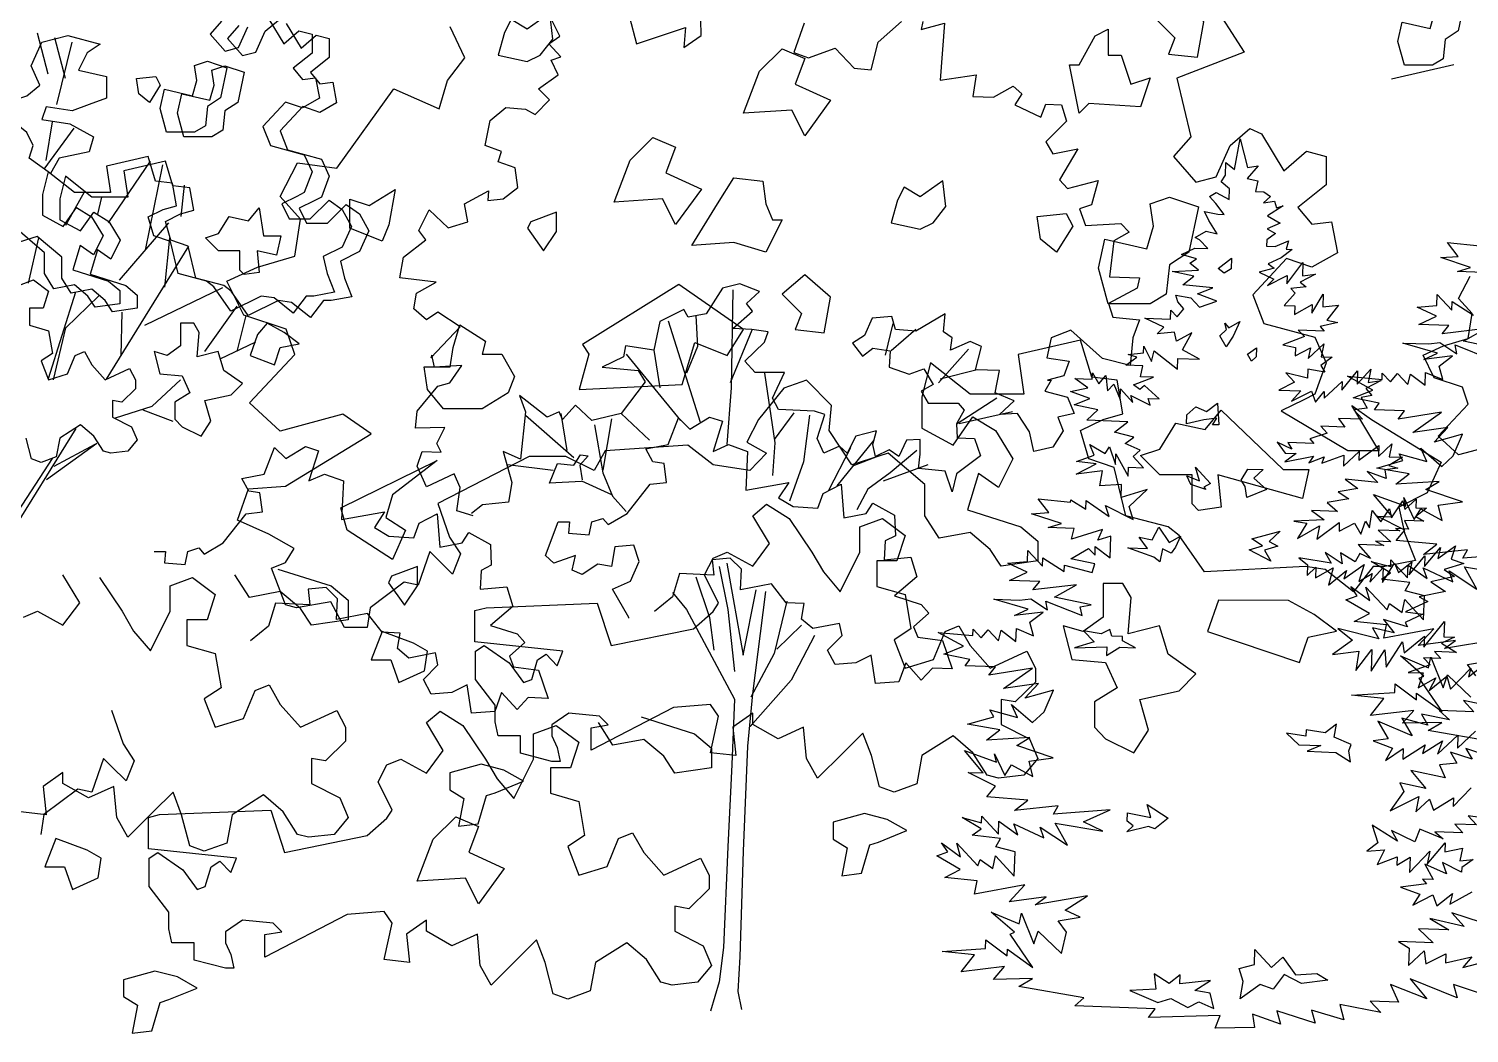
# Model space of a CAD drawing. Header units: inches. Extents: x 11.9 to 85.3, y 21.1 to 37.4.
# Drawn here: x 66.767 to 67.56, y 21.689 to 22.242 of the extents above; entities that cross this region are included whole.
import ezdxf

# ---------------------------------------------------------------- set-up
doc = ezdxf.new("R2010")
doc.units = ezdxf.units.IN
doc.header["$MEASUREMENT"] = 0
doc.layers.add('CAY', color=94, linetype='Continuous')
doc.layers.add('CAY-3', color=61, linetype='Continuous')

# ---------------------------------------------------------------- blocks, each defined once
blk = doc.blocks.new('A$C76451831')
at = {"layer": 'CAY'}
for p, q in [((1732.8, 1302.8), (1656.2, 1285.1)), ((2228.3, 971.5), (2215.1, 1021.6)), ((2217.8, 939.8), (2236.3, 1016.3)), ((2204.6, 871.1), (2212.5, 918.7)), ((2201.9, 860.6), (2238.9, 910.7)), ((2281, 794.5), (2332.5, 870.4)), ((2326.2, 761), (2347.8, 865.6)), ((2491.6, 827), (2512.8, 868.3)), ((2512.8, 868.3), (2561.2, 861.8)), ((2228.6, 791.9), (2251.7, 832.8)), ((2370.1, 802.5), (2374.1, 840.9)), ((2268, 805.1), (2272.9, 825.9)), ((2516.4, 799.3), (2491.6, 827)), ((2509.3, 753.8), (2516.4, 799.3)), ((2294.3, 724.1), (2354.9, 794.5)), ((2182.7, 720.5), (2195.7, 776.4)), ((2278.7, 602.9), (2379.6, 765.8)), ((2350.1, 715.8), (2356.4, 776.4)), ((2463.9, 740.3), (2509.3, 753.8)), ((2426.2, 723.2), (2463.9, 740.3)), ((2207.6, 603.7), (2240.9, 709.9)), ((2325.4, 669), (2421.3, 715.4)), ((2446.8, 681.3), (2426.2, 723.2)), ((2228.7, 665.9), (2269.2, 705.2)), ((2399.3, 636.8), (2438.6, 692.2)), ((2296.7, 631.7), (2297.9, 685.1)), ((2438.6, 636.8), (2450, 680.8)), ((2498.7, 664.2), (2446.8, 681.3)), ((2213.4, 601.8), (2228.7, 665.9)), ((2509.3, 632.9), (2498.7, 664.2)), ((2417.8, 627.7), (2461.8, 648.6)), ((2334.4, 569.5), (2369.4, 602.2)), ((2289.6, 555.4), (2334.4, 569.5)), ((2323, 565.2), (2360, 551.4)), ((2156.8, 405.9), (2241.3, 542.4)), ((2205.1, 479.9), (2266.8, 524.3)), ((2214.5, 496), (2264.5, 523.1)), ((2159.9, 424.8), (2212.2, 505.4)), ((3915.1, 501.1), (3898, 463.3)), ((3898, 463.3), (3863.2, 445.6)), ((3863.2, 445.6), (3870.3, 414.4)), ((3870.3, 414.4), (3883.8, 380.2)), ((3831.9, 373.1), (3807.8, 341.8)), ((3846.1, 373.1), (3831.9, 373.1)), ((3883.8, 380.2), (3846.1, 373.1))]:
    blk.add_line(p, q, dxfattribs=at)
for points in [[(530, 749.3), (509.9, 755.6), (514.2, 784.1), (506.8, 800.9), (473, 785.1), (461.4, 810.4), (467.7, 828.4), (490.9, 827.3), (485.7, 837.9), (495.2, 857.9), (459.3, 856.8), (461.4, 877.9), (486.7, 908.5), (501.5, 912.7), (516.3, 933.8), (482.5, 931.7), (479.3, 946.5), (478.3, 943.3), (514.2, 981.3), (486.7, 999.2), (473, 989.7), (457.2, 1003.4), (460.4, 1022.4), (484.6, 1036.1), (440.3, 1041.4), (444.5, 1066.7), (472, 1087.8), (463.5, 1099.4), (476.2, 1124.7), (499.4, 1102.6), (523.6, 1110), (519.4, 1132.1), (549, 1147.9), (547.9, 1136.3), (566.9, 1138.4), (584.8, 1152.1), (581.7, 1176.4), (560.6, 1183.8), (564.8, 1196.4), (544.7, 1203.8), (551.1, 1234.4), (570.1, 1250.2), (594.3, 1248.1), (605.9, 1241.8), (623.8, 1259.7), (610.1, 1273.4), (634.4, 1290.3), (625.9, 1308.2), (637.6, 1312.5), (622.8, 1328.3), (636.5, 1337.8), (625.9, 1358.9)], [(721.9, 1361), (730.4, 1328.3), (790.5, 1348.3), (788.4, 1324.1), (809.5, 1338.8), (808.4, 1397.9)], [(936, 1353.6), (923.4, 1317.7), (941.3, 1311.4), (974, 1323), (997.2, 1298.7), (1018.3, 1296.6), (1026.7, 1330.4), (1055.2, 1355.7)], [(1081.6, 1355.7), (1079.5, 1346.2), (1107.9, 1353.6), (1102.7, 1284), (1147, 1290.3), (1142.7, 1263.9), (1168.1, 1262.9), (1192.3, 1276.6), (1202.9, 1267.1), (1194.4, 1253.4), (1226.1, 1238.6), (1232.4, 1254.5), (1251.4, 1253.4), (1257.7, 1233.4), (1232.4, 1208), (1240.8, 1193.3), (1271.4, 1199.6), (1249.3, 1161.6), (1258.8, 1151.1), (1296.7, 1160.6), (1288.3, 1131.1), (1273.5, 1125.8), (1280.9, 1105.7), (1324.2, 1107.9), (1334.7, 1097.3), (1315.7, 1086.8), (1310.4, 1042.5), (1347.4, 1041.4), (1344.2, 1028.7), (1309.4, 1009.8), (1314.7, 992.9), (1347.4, 989.7), (1338.9, 967.6), (1335.8, 933.8), (1302, 942.3), (1263, 977.1), (1238.7, 967.6), (1233.4, 943.3), (1260.9, 939.1), (1254.5, 921.2), (1234.5, 915.9), (1238.7, 915.9), (1231.3, 902.2), (1258.8, 894.8), (1267.2, 874.8), (1247.2, 870.5), (1253.5, 853.7)], [(1789.6, 837.7), (1738.5, 824), (1713.4, 847.2), (1750.3, 886.5), (1743.2, 907.3), (1708.6, 918.7), (1694.9, 946.6), (1720, 958), (1750.3, 967.1), (1755, 997.4), (1738.5, 1015.9), (1752.7, 1043.4)], [(2441, 1036.7), (2426.8, 1020.6), (2445.3, 999.7), (2461.8, 1004.1), (2473.2, 1029.6), (2489.3, 1043.4)], [(2498.7, 1039.1), (2517.2, 1008.8), (2535.7, 1024.9), (2551.8, 1020.6), (2551.8, 997.4), (2528.6, 978.9), (2540, 965.1), (2556.1, 967.1), (2560.8, 941.9), (2540, 930.1), (2519.2, 937.2), (2491.7, 907.3), (2500.7, 884.1), (2542.4, 872.7), (2551.8, 851.9), (2542.4, 826.3), (2533.3, 821.6), (2514.8, 812.5), (2523.9, 794.1), (2549.4, 794.1), (2572.6, 816.9), (2588.7, 805.5), (2600.1, 784.6), (2588.7, 759.5), (2565.6, 747.7), (2570.3, 726.8), (2579.3, 704), (2554.2, 699.3), (2544.7, 699.3), (2528.6, 678.5), (2505.4, 696.9), (2489.3, 699.3), (2452.3, 680.8), (2431.5, 710.7), (2422.5, 717.8), (2387.9, 726.8), (2378.5, 766.1), (2357.6, 773.2), (2350.9, 796.4), (2369.4, 805.5), (2385.5, 810.2), (2380.8, 837.7), (2360, 840.1), (2350.9, 870.4), (2299.8, 858.6), (2304.6, 826.3), (2260.5, 826.3), (2228.3, 851.9), (2221.2, 824), (2221.2, 798.4), (2246.8, 784.6), (2262.9, 807.8), (2281.4, 796.4), (2295.5, 773.2), (2283.7, 750), (2267.6, 761.4), (2258.6, 731.5), (2302.2, 717.8), (2316, 706), (2316, 689.9), (2286.1, 685.5), (2277, 699.3), (2260.5, 713.1), (2235.4, 708.3), (2223.6, 726.8), (2223.6, 752.4), (2193.7, 777.9), (2163.8, 768.5)], [(1773.4, 516.7), (1744.6, 522.7), (1757.2, 509.1), (1714.7, 510.6), (1727.4, 499.2), (1693.2, 505.9), (1700.9, 492.5), (1669.1, 501.3), (1681.4, 479.5), (1639.5, 497.3), (1652.3, 475.6), (1633.6, 473.5), (1657.4, 464.5), (1648.7, 449), (1670.5, 464.1), (1670, 450.9), (1697.4, 468.6), (1694.3, 457.8), (1718.8, 473.3), (1712.8, 457.1), (1737.7, 480.3), (1737.1, 464.5), (1759.1, 485)], [(1773.9, 455), (1747.5, 464.1), (1755.2, 450.7), (1728.8, 459.3), (1736.5, 445.9), (1715.1, 443.9), (1722.2, 427.8), (1680, 437), (1698.2, 415), (1666.3, 421.6), (1671.3, 411), (1654.7, 387.5), (1689.7, 404.9), (1686.3, 386.4), (1702.7, 401.7), (1707.7, 388.4), (1732.3, 403.4), (1731.9, 392.6), (1754, 415.8)], [(1776.7, 377.8), (1750.1, 381.5), (1760.6, 370.2), (1733.8, 371.2), (1743.9, 360.4), (1709.5, 361.6), (1719.6, 353.1), (1691, 365), (1685, 349.3), (1656.1, 363.5), (1663.8, 350.1), (1632.7, 369.7), (1639.7, 348.2), (1626.2, 337.8), (1647.6, 339.7), (1638.8, 321.5), (1663.1, 331), (1662.7, 320.6), (1679, 330.5), (1678.3, 311.9), (1703.2, 337.8), (1700, 322), (1722.2, 348), (1721.8, 337.1), (1743.2, 341.8), (1740, 326.1), (1756.3, 327.8), (1742.4, 317.8), (1742.2, 312.4), (1718.6, 324.1), (1723.6, 310.3), (1697.2, 322.1), (1707.5, 303.2), (1694.3, 303.7), (1699.1, 298), (1667.2, 293.7), (1691, 285.2), (1682.3, 271.9), (1706.8, 284.6), (1711.8, 270.9), (1730.9, 286.1), (1727.7, 273), (1755, 287.9)], [(1766.8, 250.4), (1730.1, 262.5), (1745.3, 245.7), (1703.1, 255.3), (1726.6, 241.3), (1689.5, 242.6), (1707.5, 225.7), (1664.9, 227.2), (1677.8, 219), (1677, 197.7), (1696.2, 215.6), (1698.4, 199.7), (1722.9, 212), (1722.5, 201.1), (1754.9, 208.2), (1743.6, 195.4), (1770.5, 202.2)], [(1769.1, 162.3), (1732.4, 174.5), (1736.8, 158), (1679.2, 181.3), (1699.6, 157), (1654.9, 174.5), (1665, 152.8), (1630.2, 154), (1643.3, 140), (1592.9, 149.9), (1597.7, 131.1), (1558.2, 142.9), (1562.6, 126.9), (1515.6, 142.2), (1520, 125.7), (1486, 137.8), (1488.1, 121.8), (1440.1, 120.8), (1446.1, 136.4), (1358.1, 134.1), (1366.6, 144.6), (1267.9, 148.1), (1279.1, 158.1), (1199.4, 171.8), (1216.1, 181.6), (1168, 180.6), (1181.7, 196.4), (1128.5, 190.1), (1145, 210.9), (1105.3, 215), (1158.5, 218.6), (1158.8, 229), (1184.9, 209.5), (1185.2, 217.6), (1216.5, 195.2), (1188.5, 236.1), (1194, 238.6), (1165.5, 263.2), (1199.8, 248.8), (1202.6, 261.9), (1217.6, 224.2), (1223.1, 239.9), (1251.6, 212.6), (1257.9, 238.7), (1247.6, 252.6), (1274.4, 257.1), (1256.2, 265.5), (1283.5, 283.1), (1219.2, 272.2), (1232.7, 282.1), (1187.2, 276), (1206.5, 296.7), (1144.9, 285.2), (1148.2, 301.4), (1108.5, 305.5), (1127.4, 315.3), (1098.5, 332.2), (1112.3, 337.1), (1104.5, 348.3), (1127.9, 331.1), (1123.1, 347.6), (1148.9, 320), (1151.8, 327.6), (1167.3, 316.6), (1170.6, 332.4), (1193.7, 307.5), (1194.8, 337), (1171, 343.2), (1176.8, 353.5), (1142, 357.4), (1153.2, 365.2), (1129.6, 379.1), (1153.4, 372.9), (1153.7, 381), (1174.2, 359), (1174.8, 374.8), (1198.2, 358.2), (1193.2, 371.5), (1229.8, 354.3), (1225.3, 367.6), (1258.9, 345.2), (1244, 372.4), (1302.2, 362.7), (1278.5, 373.9), (1311.2, 388.7), (1241.7, 383.4), (1247.5, 393.6), (1193.8, 387.8), (1210.1, 400.4), (1160, 404.8), (1170.8, 417.6), (1137, 434.6), (1155.6, 434), (1132.5, 461.5), (1171.9, 447), (1169.5, 457.5), (1182.2, 430.8), (1190.3, 443.7), (1216.6, 429.6), (1211.8, 448.3), (1241.4, 452.3), (1196.6, 467.5), (1212.8, 477.3), (1159.7, 474.2), (1176, 486.8), (1136.3, 493.6), (1168.4, 502.9), (1163.7, 511.2), (1197.8, 501.9), (1190.2, 518), (1216.2, 495.8), (1230.2, 508.9), (1241.6, 535.3), (1206.8, 525.6), (1223.3, 543.6), (1180.5, 537.4), (1215.8, 562.4), (1162.5, 553.9), (1170.5, 564), (1133.4, 565.3), (1139.1, 573.3), (1107.2, 579.8), (1131.5, 589.4), (1100.4, 606.4), (1142.9, 602.6), (1143.1, 610.3), (1153.2, 599.5), (1161.7, 609.7), (1174.4, 596.1), (1177.5, 609.1), (1195.6, 595.3), (1196.2, 611.2), (1217.2, 602.3), (1212.8, 618.8), (1229.1, 631.3), (1194, 627.1), (1210.6, 634.7), (1168.4, 647.1), (1200.1, 646), (1213.8, 647.7), (1234.6, 633.9), (1232.3, 644.8), (1276.9, 627), (1274.6, 637.9), (1287.8, 640.2), (1242.8, 649.4), (1270.1, 664.8), (1216.4, 658.5), (1224.9, 668.7), (1187.8, 670), (1209.5, 680.1), (1185.8, 691.3), (1209.9, 693.2), (1210.4, 706.8), (1228.3, 687.6), (1228.7, 698), (1254.8, 681.2), (1255.1, 688.9), (1289.2, 680), (1292.3, 690.3), (1263.1, 696.8), (1284.8, 709.2), (1292.7, 701.2), (1293, 711.6), (1311.1, 697.8), (1312.1, 724.6), (1296, 719.7), (1301.9, 732.6), (1263.9, 720.8), (1267.1, 733.8), (1235.4, 734.9), (1251.4, 739.8), (1214.7, 752), (1236, 753.5), (1223, 770.3), (1262.8, 766.2), (1262.9, 768.9), (1281.5, 757.4), (1281.9, 768.2), (1310.2, 748.6), (1305.7, 761.9), (1339.5, 744.9), (1334.6, 760.9), (1356.7, 781.5), (1324.6, 771.7), (1325.2, 788), (1298.4, 786.2), (1301.7, 804.7), (1269.4, 800.4), (1293.9, 813.1), (1270, 816.2), (1291.5, 823.6), (1286.5, 837), (1305.2, 825.9), (1310.4, 833.9), (1317.9, 812.3), (1318.3, 825.4), (1333.2, 798.2), (1333.6, 809), (1352.2, 808.4), (1339.5, 822), (1347.9, 829.8), (1329.6, 838.2), (1340.3, 846), (1316.5, 852.2), (1332.8, 864.8), (1282.6, 866.6), (1296.2, 879.2), (1266.9, 885.7), (1286.2, 893.2), (1262.5, 901.7), (1284, 906.4), (1268.1, 917.8), (1289.3, 917.1), (1289.6, 924.8), (1297.3, 911.4), (1305.8, 921.5), (1307.9, 902.9), (1315.9, 910.7), (1323.4, 891.9), (1323.8, 905), (1339.1, 888.6), (1336.7, 896.9), (1360.3, 885.2), (1357.8, 893.4), (1371.4, 892.9), (1353.4, 909.4), (1347.8, 904.2), (1339.8, 909.9), (1364.2, 919.5), (1348.4, 920), (1351.5, 933.5), (1330.3, 934.3), (1343.8, 944.2), (1333.4, 947.3), (1352.1, 949.4), (1352.4, 957.5), (1362.1, 938.6), (1365.3, 951.6), (1394, 929.3), (1394.4, 942.4), (1420.7, 941.5), (1399.8, 953.1), (1411.4, 974), (1392.5, 963.8), (1390.1, 974.8), (1368.8, 972.8), (1377.2, 980.7), (1353.6, 991.9), (1385.3, 990.8), (1385.6, 1001.7), (1393.5, 993.3), (1401.6, 1003.4), (1394.2, 1011.8), (1391.7, 1020.1), (1410.2, 1016.7), (1420.7, 1005.5), (1442.2, 1012.9), (1418.5, 1021.8), (1437.3, 1028.9), (1400.3, 1032.9), (1413.8, 1043.3), (1387.3, 1049.2), (1419.5, 1050.8), (1409, 1059.4), (1417.3, 1064.5), (1398.9, 1070.1), (1415, 1077.7), (1430.9, 1077.2), (1420.8, 1088), (1415.5, 1090.9), (1428.9, 1098.6), (1442.4, 1095.4), (1432.1, 1111.6), (1427, 1122.6), (1443.2, 1119.4), (1450.9, 1119.1), (1441, 1132.6), (1433.1, 1141), (1441.4, 1146.2), (1457, 1137.5), (1457.5, 1150.6), (1447.3, 1159.1), (1452.6, 1167.1), (1453.1, 1182.9), (1463.7, 1174.4), (1470.5, 1211.8), (1479.7, 1176.6), (1492.9, 1178.8), (1479.2, 1163.4), (1492.2, 1160.3), (1489.5, 1147.2), (1499.9, 1146.8), (1507.9, 1141.1), (1499.4, 1133.3), (1512.7, 1135.5), (1515.1, 1127.3), (1523.3, 1129.7), (1504.3, 1117.2), (1519.9, 1108.5), (1503.8, 1101.4), (1514, 1095.6), (1503.3, 1087.8), (1503, 1080.1), (1513.4, 1079.7), (1530, 1086.9), (1526.9, 1076.5), (1534.6, 1076.3), (1521.1, 1065.9), (1505, 1058.7), (1512.5, 1053), (1493.8, 1048.2), (1512, 1039.9), (1504.1, 1032), (1528.5, 1044.3), (1528.1, 1033.9), (1547.6, 1060), (1547.1, 1043.7), (1563, 1045.8), (1544.1, 1036.1), (1551.6, 1030.3), (1532.9, 1028.3), (1538.2, 1022.7), (1524.5, 1007.3), (1537.6, 1006.8), (1537.3, 996.4), (1559, 1008.8), (1558.6, 997.9), (1572.6, 1021.5), (1572, 1005.6), (1591.1, 1007.7), (1576.9, 989.6), (1590.4, 986.4), (1568.9, 981.7), (1573.7, 976.1), (1542, 977.2), (1549.5, 969.2), (1522.8, 959.3), (1538.6, 956), (1538.2, 945.6), (1557.1, 955.4), (1554, 942.3), (1573.2, 960.2), (1569.9, 944.5), (1583.5, 944), (1569.5, 933.6), (1574.7, 925.7), (1553.5, 929.2), (1553.1, 918.3), (1526.6, 924.7), (1537.1, 913.4), (1518.2, 903.7), (1544.9, 902.7), (1533.5, 890), (1558, 902.3), (1563, 889), (1573.8, 901.7), (1573.5, 893.6), (1595.6, 914.1), (1595.2, 903.7), (1614.6, 927.1), (1614, 910.8), (1631, 929.2), (1627.7, 913), (1643.6, 915.2), (1624.7, 905.4), (1632.1, 897), (1618.9, 894.7), (1626.6, 881.3), (1610.2, 879.2), (1620.7, 867.9), (1591.3, 868.9), (1599.1, 858.2), (1569.6, 859.3), (1577.5, 850.8), (1556, 843.9), (1561.2, 838.3), (1529.1, 839.4), (1534.2, 831), (1515.9, 839.8), (1525.9, 826.3), (1539.5, 825.9), (1525.5, 815.5), (1560.6, 822.4), (1554.9, 814.4), (1573.8, 821.9), (1570.8, 813.9), (1597.8, 823.8), (1597.4, 810.2), (1616.6, 828.2), (1616.2, 817.7), (1640.9, 835.5), (1640.4, 822.3), (1656.8, 837.6), (1653.5, 821.9), (1669.8, 821.3), (1653.1, 811), (1663.9, 807.9), (1648, 805.8), (1649.9, 795.3), (1626.6, 803.8), (1639.3, 790.2), (1599.5, 794.3), (1615, 782.9), (1590.8, 778.7), (1604.1, 770.1), (1577.2, 765.6), (1590, 754.7), (1558.3, 755.8), (1573.8, 744.4), (1536.6, 743), (1552.3, 740.2), (1540.8, 721.6), (1568.1, 736.9), (1564.8, 720.7), (1592.2, 741.1), (1591.9, 730.6), (1610.8, 740.4), (1618.5, 727), (1624.5, 742.7), (1629.2, 734.8), (1632.6, 756), (1643, 742), (1654, 757.9), (1656.3, 747), (1670.2, 767.8), (1672.6, 757.3), (1686.6, 770), (1686.2, 759.1), (1699.3, 758.6), (1685.9, 748.7), (1696.1, 742.9), (1672.1, 743.7), (1677.2, 733.1), (1661.3, 733.7), (1666.6, 730.8), (1639.9, 731.7), (1655.3, 717.6), (1636.8, 718.2), (1647, 712.9), (1615.3, 714), (1630.6, 697.1), (1617.6, 703), (1611.9, 692.8), (1593.7, 703.8), (1595.9, 690.6), (1575.1, 704.5), (1582.3, 691.1), (1542.7, 697.9), (1553.3, 689.4), (1552.8, 676.3), (1563.6, 686.3), (1563.1, 673.2), (1584.9, 685.6), (1579.1, 664.5), (1601.1, 682.3), (1598, 672), (1622.6, 689.7), (1616.4, 668.6), (1632.6, 678.5), (1629.6, 668.1), (1646.1, 686.1), (1645.4, 667.6), (1659.8, 691.1), (1664.9, 680), (1681.2, 693.1), (1677.9, 676.9), (1697.3, 700.2), (1696.8, 687.1), (1716.2, 710.4), (1713, 696.9), (1734.9, 712.5), (1729.3, 696.4), (1745, 690.8), (1720.7, 683.5), (1733.6, 674.9), (1704.3, 668.2), (1722.5, 656.7), (1690.1, 650.1), (1700.8, 644.3), (1673.6, 631.7), (1694.8, 628.7), (1673.2, 618.6), (1675.7, 613), (1646.5, 622.2), (1659.6, 605.9), (1633, 611.8), (1640.7, 598.4), (1590.4, 611), (1608.5, 596.8), (1583.9, 579.1), (1616.2, 583.4), (1612.6, 559.5), (1632.1, 585.5), (1631.2, 558.8), (1648, 585), (1649.9, 563.6), (1669.6, 594.7), (1671.9, 581.4), (1696.6, 601.9), (1696.1, 588.3), (1721.2, 619.6), (1720.6, 601), (1733.7, 600.6), (1717.6, 593), (1735.8, 581.9), (1709.1, 582.8), (1716.9, 574.4), (1695.7, 575.2), (1703.5, 566.7), (1676.5, 557.2), (1695, 556.6), (1688.9, 538.2), (1710.7, 550.6), (1702.4, 535), (1724.3, 552.8), (1728.8, 536.8), (1753.7, 562.3), (1750.6, 551.9), (1769.7, 567.1)], [(3979.1, 158.1), (3899.4, 171.8), (3916.1, 181.6), (3868, 180.6), (3881.7, 196.4), (3828.5, 190.1), (3845, 210.9), (3805.3, 215), (3858.5, 218.6), (3858.8, 229), (3884.9, 209.5), (3885.2, 217.6), (3916.5, 195.2), (3888.5, 236.1), (3894, 238.6), (3865.5, 263.2), (3899.8, 248.8), (3902.6, 261.9), (3917.6, 224.2), (3923.1, 239.9), (3951.6, 212.6)], [(3957.9, 238.7), (3947.6, 252.6), (3974.4, 257.1)], [(3983.5, 283.1), (3919.2, 272.2), (3932.7, 282.1), (3887.2, 276), (3906.5, 296.7), (3844.9, 285.2), (3848.2, 301.4), (3808.5, 305.5), (3827.4, 315.3), (3798.5, 332.2), (3812.3, 337.1), (3804.5, 348.3), (3827.9, 331.1), (3823.1, 347.6), (3848.9, 320), (3851.8, 327.6), (3867.3, 316.6), (3870.6, 332.4), (3893.7, 307.5), (3894.8, 337), (3871, 343.2), (3876.8, 353.5), (3842, 357.4), (3853.2, 365.2), (3829.6, 379.1), (3853.4, 372.9), (3853.7, 381), (3874.2, 359), (3874.8, 374.8), (3898.2, 358.2), (3893.2, 371.5), (3929.8, 354.3), (3925.3, 367.6), (3958.9, 345.2), (3944, 372.4), (4002.2, 362.7)], [(4011.2, 388.7), (3941.7, 383.4), (3947.5, 393.6), (3893.8, 387.8), (3910.1, 400.4), (3860, 404.8), (3870.8, 417.6), (3837, 434.6), (3855.6, 434), (3832.5, 461.5), (3871.9, 447), (3869.5, 457.5), (3882.2, 430.8), (3890.3, 443.7), (3916.6, 429.6), (3911.8, 448.3), (3941.4, 452.3), (3896.6, 467.5), (3912.8, 477.3), (3859.7, 474.2), (3876, 486.8), (3836.3, 493.6), (3868.4, 502.9), (3863.7, 511.2), (3897.8, 501.9), (3890.2, 518), (3916.2, 495.8), (3930.2, 508.9), (3941.6, 535.3), (3906.8, 525.6), (3923.3, 543.6), (3880.5, 537.4), (3915.8, 562.4), (3862.5, 553.9), (3870.5, 564), (3833.4, 565.3), (3839.1, 573.3), (3807.2, 579.8), (3831.5, 589.4), (3800.4, 606.4), (3842.9, 602.6), (3843.1, 610.3), (3853.2, 599.5), (3861.7, 609.7), (3874.4, 596.1), (3877.5, 609.1), (3895.6, 595.3), (3896.2, 611.2), (3917.2, 602.3), (3912.8, 618.8), (3929.1, 631.3), (3894, 627.1), (3910.6, 634.7), (3868.4, 647.1), (3900.1, 646), (3913.8, 647.7), (3934.6, 633.9), (3932.3, 644.8), (3976.9, 627)], [(3987.8, 640.2), (3942.8, 649.4), (3970.1, 664.8), (3916.4, 658.5), (3924.9, 668.7), (3887.8, 670), (3909.5, 680.1), (3885.8, 691.3), (3909.9, 693.2), (3910.4, 706.8), (3928.3, 687.6), (3928.7, 698), (3954.8, 681.2)], [(3967.1, 733.8), (3935.4, 734.9), (3951.4, 739.8), (3914.7, 752), (3936, 753.5), (3923, 770.3), (3962.8, 766.2)], [(1253.5, 853.7), (1240.8, 833.6), (1217.6, 828.4), (1212.4, 852.6), (1197.6, 874.8), (1175.4, 873.7), (1193.4, 890.6), (1170.2, 900.1), (1175.4, 927.5), (1145.9, 928.6), (1153.3, 957), (1139.6, 963.4), (1115.3, 952.8), (1117.4, 967.6), (1106.9, 975), (1109, 997.1), (1073.1, 976), (1047.8, 978.1), (1043.6, 993.9), (1019.3, 991.8), (1009.9, 970.7), (995.1, 961.2), (1007.7, 945.4), (1020.4, 954.9), (1041.5, 951.8), (1040.4, 931.7), (1064.7, 923.3), (1082.6, 929.6), (1094.2, 910.6), (1079.5, 902.2), (1087.9, 887.4), (1124.8, 887.4), (1132.2, 879), (1122.7, 862.1), (1123.8, 845.2), (1144.9, 844.2), (1152.2, 823.1), (1122.7, 800.9), (1117.4, 778.8), (1109, 804.1), (1076.3, 807.3), (1078.4, 825.2), (1078.4, 843.1), (1061.5, 842.1), (1052, 822), (1040.4, 830.5), (1023.6, 822), (1020.4, 836.8), (1024.6, 853.7), (999.3, 847.3), (988.8, 826.2), (979.3, 834.7), (960.3, 826.2), (951.8, 844.2), (961.3, 873.7), (948.7, 877.9), (904.4, 880), (897, 893.7), (911.8, 925.4), (875.9, 925.4), (863.3, 939.1), (887.5, 962.3), (891.7, 975), (871.7, 978.1), (848.5, 979.2), (872.7, 1000.3), (865.4, 1009.8), (881.2, 1024.5), (856.9, 1034), (835.8, 1028.7), (815.8, 997.1), (793.6, 992.9), (788.4, 1002.4), (758.8, 987.6), (751.5, 952.8), (716.7, 958.1), (714.5, 944.4), (688.2, 931.7), (732.5, 927.5), (740.9, 913.8), (711.4, 874.8), (675.5, 866.3), (655.5, 885.3), (639.7, 867.4), (635.4, 876.9), (620.7, 870.5), (586.9, 896.9), (594.3, 876.9), (588, 818.9), (566.9, 828.4), (577.4, 790.4), (573.2, 766.1), (541.6, 763), (527.9, 752.4)], [(848.5, 1026.6), (846.4, 906.4), (841.1, 836.8)], [(803.1, 995), (805.2, 957), (791.5, 924.3)], [(769.4, 988.7), (808.4, 864.2)], [(871.7, 977.1), (845.3, 912.7)], [(1044.7, 985.5), (1035.2, 946.5)], [(1073.1, 978.1), (1042.6, 951.8)], [(1137.5, 953.9), (1100.6, 912.7)], [(1484.5, 939.3), (1479.8, 947.6), (1490.5, 955.4), (1490.1, 944.5), (1484.5, 939.3)], [(717.7, 947.5), (784.2, 866.3)], [(751.5, 952.8), (758.8, 906.4)], [(887.5, 924.3), (900.2, 838.9), (897, 798.8)], [(1148, 928.6), (1102.7, 917)], [(1172.3, 893.7), (1123.8, 862.1)], [(594.3, 872.7), (653.4, 821)], [(634.4, 741.9), (648.1, 741.9), (647, 728.2), (672.4, 726.1), (675.5, 741.9), (689.2, 746.1), (695.6, 738.7), (718.8, 752.4), (747.2, 788.3), (767.3, 790.4), (764.1, 813.6), (750.4, 815.7), (742, 831.5), (769.4, 836.8), (782, 869.5), (795.8, 855.8), (820, 870.5), (835.8, 865.3), (824.2, 828.4), (843.2, 836.8), (866.4, 828.4), (864.3, 780.9), (917, 790.4), (904.4, 771.4), (922.3, 760.9), (952.9, 758.7), (959.2, 776.7), (981.4, 788.3), (984.5, 747.1), (1012, 752.4), (1020.4, 765.1), (1046.8, 750.3), (1047.8, 725), (1035.2, 718.7), (1034.1, 695.5), (1066.8, 698.6), (1074.2, 674.4), (1046.8, 651.2), (1079.5, 640.6), (1089, 630.1), (1070, 613.2), (1075.2, 600.5), (1105.8, 596.3), (1117.4, 561.5), (1093.2, 562.6), (1079.5, 547.8), (1060.5, 568.9), (1052, 545.7), (1023.6, 543.6), (1018.3, 578.4), (999.3, 568.9), (974, 566.8), (964.5, 584.7), (982.4, 602.7), (979.3, 617.4), (946.6, 611.1), (932.9, 622.7), (936, 641.7), (913.9, 642.7), (895.9, 665.9), (858, 658.6), (859, 683.9), (845.3, 697.6), (823.2, 695.5), (825.3, 676.5), (783.1, 678.6), (774.7, 650.1), (752.5, 632.2)], [(637.6, 874.8), (644.9, 829.4)], [(699.8, 868.4), (689.2, 805.2)], [(711.4, 874.8), (746.2, 842.1)], [(923.4, 875.8), (899.1, 843.1)], [(942.4, 872.7), (935, 815.7), (918.1, 767.2)], [(1191.3, 876.9), (1125.9, 862.1)], [(678.7, 861.1), (689.2, 802), (700.8, 773.5), (717.7, 754.5)], [(993, 832.6), (965.6, 779.8)], [(1021.5, 842.1), (976.1, 786.2)], [(662.9, 791.4), (623.8, 789.3), (633.3, 813.6), (653.4, 811.5), (661.8, 824.1), (671.3, 823.1), (660.8, 811.5), (663.9, 793.6)], [(1027.8, 823.1), (995.1, 810.4)], [(1074.2, 829.4), (1041.5, 802), (1014.1, 782), (1000.4, 756.6)], [(572.2, 812.5), (628.1, 805.2)], [(1033.1, 792.5), (1087.9, 812.5)], [(662.9, 792.5), (699.8, 775.6)], [(720.9, 623.7), (720.9, 624.8), (700.8, 659.6), (723, 669.1), (733.5, 693.4), (727.2, 713.4), (704, 711.3), (699.8, 687), (682.9, 690.2), (663.9, 677.5), (651.3, 682.8), (655.5, 700.7), (629.1, 691.2), (618.6, 700.7), (634.4, 741.9)], [(2170.5, 717.8), (2189, 724.5), (2207.5, 710.7), (2200.8, 689.9), (2184.3, 689.9), (2184.3, 669), (2207.5, 662.3), (2212.2, 634.4), (2198.4, 625.4), (2207.5, 602.2), (2230.7, 609.2), (2240.1, 632), (2251.5, 636.8), (2260.5, 620.6), (2277, 602.2), (2306.9, 615.9), (2314, 602.2), (2314, 590.8), (2297.5, 574.6), (2286.1, 576.6), (2286.1, 556.2), (2309.3, 544.4), (2316, 528.2), (2304.6, 514.5), (2283.7, 512.1), (2274.7, 514.5), (2262.9, 533), (2246.8, 546.7), (2221.2, 530.6), (2216.9, 507.4), (2198.4, 500.7), (2186.6, 505), (2179.9, 530.6)], [(841.1, 691.2), (861.1, 578.4), (877, 658.6)], [(803.1, 674.4), (820, 624.8), (825.3, 584.7)], [(831.6, 687), (842.2, 634.3), (850.6, 558.4)], [(774.7, 655.4), (791.5, 634.3), (850.6, 524.6), (847.4, 444.5), (842.2, 343.2), (836.9, 219.8), (831.6, 177.6), (821.1, 141.8)], [(888.6, 656.4), (872.7, 530.9), (866.4, 466.6), (861.1, 337.9), (856.9, 208.2), (854.8, 166), (859, 143.9)], [(914.9, 644.8), (899.1, 580.5), (870.6, 526.7)], [(948.7, 602.7), (920.2, 547.8), (869.6, 490.9)], [(932.9, 615.3), (902.3, 585.8)]]:
    blk.add_lwpolyline(points, dxfattribs=at)
for points in [[(1418.3, 1311.9), (1426.2, 1355.4), (1394.5, 1383.2), (1366.8, 1359.4), (1390.6, 1335.6), (1382.7, 1315.8)], [(722.8, 1185.8), (750.5, 1213.5), (778.2, 1201.7), (766.3, 1170), (809.9, 1150.2), (778.2, 1106.6), (762.4, 1138.3), (703, 1134.3)], [(1109.9, 1128.8), (1106, 1160.5), (1078.3, 1140.7), (1058.5, 1152.6), (1050.5, 1136.7), (1042.6, 1109), (1078.3, 1101.1), (1094.1, 1109)], [(1443.6, 1052.7), (1459.9, 1065.3), (1459.5, 1052.2), (1451.1, 1047)], [(3862.3, 1017), (3867.6, 1040.8), (3901.9, 1032.9), (3907.2, 1051.4), (3904.5, 1069.8), (3920.4, 1075.1), (3944.1, 1067.2), (3936.2, 1030.2), (3920.4, 1019.7), (3917.7, 995.9), (3904.5, 988), (3870.2, 988)], [(2209.9, 855.3), (2183.5, 873.8), (2188.8, 889.6), (2180.8, 905.5), (2167.6, 916), (2165, 945.1), (2180.8, 950.3), (2196.7, 963.5), (2186.1, 987.3), (2199.3, 1016.3), (2231, 1024.3), (2270.6, 1013.7), (2254.7, 1003.1), (2244.2, 982), (2278.5, 974.1), (2278.5, 947.7), (2257.4, 939.8), (2236.3, 931.9), (2204.6, 937.1), (2199.3, 921.3), (2233.6, 916), (2262.7, 900.2), (2257.4, 881.7), (2220.4, 873.8)], [(1445.7, 970.1), (1454.1, 978), (1451.7, 985.8), (1456.9, 980.2), (1470.4, 987.9), (1462, 969.6), (1453.4, 956.7)], [(2318.1, 953), (2315.4, 971.5), (2339.2, 974.1), (2344.5, 963.5), (2331.3, 942.4)], [(2365.6, 929.2), (2370.9, 953), (2405.2, 945.1), (2410.4, 963.5), (2407.8, 982), (2423.6, 987.3), (2447.4, 979.4), (2439.5, 942.4), (2423.6, 931.9), (2421, 908.1), (2407.8, 900.2), (2373.5, 900.2)], [(1444.6, 860.9), (1436.9, 861.2), (1442.2, 869.2), (1426.3, 867), (1404.8, 862.3), (1405.2, 873.2), (1416.4, 883.2), (1429.3, 877.3), (1442.8, 887.7)], [(2577.1, 788.1), (2577.1, 823.8), (2600.8, 815.8), (2632.5, 835.6), (2624.6, 792.1), (2616.7, 772.3)], [(2415.7, 781.4), (2428.9, 802.5), (2452.7, 797.2), (2465.9, 813), (2471.2, 778.7), (2492.3, 778.7), (2487, 755), (2463.2, 760.2), (2465.9, 733.8), (2447.4, 731.2), (2442.1, 736.5), (2442.1, 760.2), (2415.7, 760.2), (2399.9, 776.1)], [(1428.7, 781.7), (1410.3, 787.8), (1405.3, 798.4), (1420.9, 792.4), (1416.1, 808.9), (1434.4, 789.2), (1426.1, 784.5)], [(1476.9, 785.4), (1471.7, 793.3), (1479.9, 806.6), (1498.9, 806), (1487.6, 795.5), (1503, 781.8), (1478.7, 771.8)], [(1364.6, 698.7), (1332.9, 710.2), (1356.9, 709.4), (1346.9, 723.3), (1362.7, 720.1), (1370.9, 735.6), (1383.8, 716.6), (1397.3, 724.3), (1391.3, 710.9), (1386.1, 703.4), (1375.4, 708.7), (1372.1, 693)], [(1485.1, 721.2), (1519.8, 730.4), (1506.2, 717.8), (1516.9, 712), (1500.4, 707.1), (1508.1, 693.7), (1481.9, 707.7), (1497.9, 712.6)], [(2392.2, 660), (2385.5, 671.4), (2369.4, 671.4), (2369.4, 643.8), (2352.9, 632), (2336.8, 636.8), (2343.9, 609.2), (2371.4, 606.9), (2380.8, 586), (2362.3, 574.6), (2362.3, 553.8), (2371.4, 544.4), (2394.6, 533), (2406.4, 551.4), (2399.3, 576.6), (2431.5, 583.7), (2445.3, 597.4), (2422.5, 613.6), (2415.4, 636.8), (2389.8, 630.1)], [(2475.5, 671.4), (2463.7, 657.6), (2454.7, 632), (2484.6, 620.6), (2491.7, 641.5), (2514.8, 646.2), (2496.4, 660)], [(1313.2, 601.7), (1310.8, 609.9), (1300.2, 604.8), (1278.6, 608.3), (1291.7, 594.7), (1267.4, 587.4), (1307.3, 588.7), (1306.9, 577.9), (1323.2, 588.2), (1342.2, 587.5), (1326.2, 596.2), (1326.3, 601.2)], [(1603.8, 461), (1606.8, 469), (1585.8, 477.9), (1589, 493.7), (1575.1, 483.3), (1551.6, 486.8), (1551.4, 479.1), (1527.5, 482.7), (1542.8, 468.5), (1569.5, 467.6), (1553, 460.5), (1587.8, 459.2), (1606, 447.7)], [(1332, 374.8), (1332.4, 385.2), (1361.2, 379.2), (1356.8, 395.2), (1382.5, 378.5), (1366.1, 365.4), (1358.1, 368.4), (1331.6, 361.7), (1339.5, 369.1)], [(1037.6, 376.9), (1009.9, 384), (971.5, 373.4), (971.5, 352.7), (988.6, 342.1), (982.2, 307.9), (1006.3, 310.8), (1016.4, 345.6), (1027, 349.2), (1061.8, 363.3)], [(1474.2, 178.1), (1469.4, 194.1), (1488.1, 198.9), (1488.8, 217.4), (1509.3, 195.4), (1522.9, 208.1), (1538.4, 186.2), (1564.8, 188), (1578.1, 179.9), (1545.8, 175.6), (1524.8, 186.7), (1511.1, 168.6), (1495.4, 174.6), (1470.8, 156.9)], [(1438.2, 144.9), (1433.9, 163.6), (1414.9, 167), (1434.4, 179.5), (1396.7, 175.3), (1397, 186.2), (1383.5, 175.8), (1365.4, 187.3), (1367.4, 168.6), (1335.2, 167), (1369.6, 152.2), (1385.6, 157.1), (1406.5, 146), (1419.9, 153.2)]]:
    blk.add_lwpolyline(points, close=True, dxfattribs=at)
at = {"layer": 'CAY-3'}
for p, q in [((3631.7, 1070), (3673.6, 1003.9)), ((2717.8, 996.9), (2700.1, 1035.2)), ((2696.6, 969.1), (2717.8, 996.9)), ((3673.6, 1003.9), (3591, 972.1)), ((3591, 972.1), (3608.1, 900.1)), ((2561.2, 861.8), (2631.1, 959.1)), ((2631.1, 959.1), (2686.6, 934.3)), ((2686.6, 934.3), (2696.6, 969.1)), ((6577.4, 899), (6564.2, 949.2)), ((3656.5, 889.5), (3680.7, 910.2)), ((3680.7, 910.2), (3694.8, 903.7)), ((3694.8, 903.7), (3722.5, 858.3)), ((3608.1, 900.1), (3586.9, 875.9)), ((3639.4, 851.2), (3656.5, 889.5)), ((3586.9, 875.9), (3614.6, 844.7)), ((3722.5, 858.3), (3750.2, 882.4)), ((3750.2, 882.4), (3774.4, 875.9)), ((3774.4, 875.9), (3774.4, 841.1)), ((3614.6, 844.7), (3639.4, 851.2)), ((3774.4, 841.1), (3739.6, 813.4)), ((3739.6, 813.4), (3756.7, 792.8)), ((3756.7, 792.8), (3780.9, 795.7)), ((3780.9, 795.7), (3788, 758)), ((3725.5, 750.9), (3684.2, 706.1)), ((3756.7, 740.3), (3725.5, 750.9)), ((3788, 758), (3756.7, 740.3)), ((3684.2, 706.1), (3697.8, 671.3)), ((3697.8, 671.3), (3760.3, 654.2)), ((3760.3, 654.2), (3774.4, 622.9)), ((3473.1, 650.6), (3396.5, 632.9)), ((3486.7, 605.2), (3473.1, 650.6)), ((2453.9, 573.9), (2509.3, 632.9)), ((3289.2, 622.9), (3278.5, 581)), ((3337.5, 584.6), (3289.2, 622.9)), ((3396.5, 632.9), (3403.5, 584.6)), ((3774.4, 622.9), (3760.3, 584.6)), ((3137, 601.7), (3109.3, 591.6)), ((3167.7, 570.4), (3137, 601.7)), ((3517.9, 601.7), (3486.7, 605.2)), ((3525, 560.4), (3517.9, 601.7)), ((3109.3, 591.6), (3078.1, 553.3)), ((3403.5, 584.6), (3337.5, 584.6)), ((3760.3, 584.6), (3746.7, 577.5)), ((2491.6, 539.1), (2453.9, 573.9)), ((3164.8, 539.7), (3167.7, 570.4)), ((3278.5, 581), (3278.5, 542.7)), ((3746.7, 577.5), (3719, 563.9)), ((3839, 515.2), (3805.7, 570.4)), ((3805.7, 570.4), (3829.8, 553.3)), ((2568.3, 559.8), (2491.6, 539.1)), ((2603, 535.6), (2568.3, 559.8)), ((3078.1, 553.3), (3063.9, 525.6)), ((3316.9, 522), (3341, 556.8)), ((3341, 556.8), (3368.8, 539.7)), ((3473.1, 539.7), (3500.8, 553.3)), ((3500.8, 553.3), (3525, 560.4)), ((3719, 563.9), (3800.7, 515.2)), ((3829.8, 553.3), (3915.1, 501.1)), ((2498.1, 471.6), (2603, 535.6)), ((3192.5, 497.8), (3164.8, 539.7)), ((3278.5, 542.7), (3316.9, 522)), ((3368.8, 539.7), (3390, 504.9)), ((3483.1, 504.9), (3473.1, 539.7)), ((2890.2, 514.9), (2876.6, 490.8)), ((2991.4, 522), (2890.2, 514.9)), ((3022.7, 497.8), (2991.4, 522)), ((3063.9, 525.6), (3088.1, 512)), ((3800.7, 515.2), (3839, 515.2)), ((86.7, 510.8), (100.8, 469.5)), ((472.7, 495.7), (489.8, 509.9)), ((493.3, 461.5), (472.7, 495.7)), ((489.8, 509.9), (517.5, 492.2)), ((701.4, 468), (683.7, 495.7)), ((736.2, 502.8), (801.7, 482.1)), ((2797, 507.9), (2685, 450.4)), ((2841.8, 507.9), (2797, 507.9)), ((2876.6, 490.8), (2841.8, 507.9)), ((3067.5, 490.8), (3022.7, 497.8)), ((3088.1, 512), (3067.5, 490.8)), ((3237.3, 512), (3192.5, 497.8)), ((3282.1, 473.7), (3237.3, 512)), ((3390, 504.9), (3372.3, 470.1)), ((3514.4, 494.3), (3483.1, 504.9)), ((517.5, 492.2), (545.2, 450.9)), ((604.1, 482.1), (631.9, 492.2)), ((604.1, 450.9), (604.1, 482.1)), ((631.9, 492.2), (659.6, 471.5)), ((801.7, 482.1), (822.3, 464.4)), ((3348.1, 487.2), (3334.6, 442.4)), ((3372.3, 470.1), (3348.1, 487.2)), ((3528.5, 435.3), (3514.4, 494.3)), ((100.8, 469.5), (114.4, 448.9)), ((472.7, 433.8), (493.3, 461.5)), ((659.6, 471.5), (649.5, 440.3)), ((739.2, 475.1), (701.4, 468)), ((763.9, 454.4), (739.2, 475.1)), ((822.3, 464.4), (822.3, 440.3)), ((2439.1, 429.8), (2452.7, 468.1)), ((2452.7, 468.1), (2498.1, 471.6)), ((3282.1, 435.3), (3282.1, 473.7)), ((76.8, 451.7), (62.5, 410.5)), ((86.7, 441.8), (76.8, 451.7)), ((104.4, 424.1), (86.7, 441.8)), ((114.4, 448.9), (104.4, 424.1)), ((413.7, 423.2), (424.3, 443.8)), ((424.3, 443.8), (441.4, 450.9)), ((441.4, 450.9), (472.7, 433.8)), ((545.2, 450.9), (559.3, 426.7)), ((580, 402.5), (604.1, 450.9)), ((777.5, 433.8), (763.9, 454.4)), ((2685, 450.4), (2699.2, 409.1)), ((3071, 435.3), (3088.1, 449.5)), ((3088.1, 449.5), (3115.8, 431.8)), ((3334.6, 442.4), (3400, 421.8)), ((559.3, 426.7), (580, 402.5)), ((624.8, 440.3), (624.8, 409)), ((649.5, 440.3), (624.8, 440.3)), ((822.3, 440.3), (777.5, 433.8)), ((2477.5, 412.7), (2439.1, 429.8)), ((3091.6, 401.1), (3071, 435.3)), ((3115.8, 431.8), (3143.5, 390.5)), ((3202.5, 421.8), (3230.2, 431.8)), ((3230.2, 431.8), (3257.9, 411.1)), ((3299.8, 407.6), (3282.1, 435.3)), ((3580.4, 421.8), (3528.5, 435.3)), ((45.4, 414.1), (3.5, 382.8)), ((62.5, 410.5), (45.4, 414.1)), ((430.8, 388.4), (413.7, 423.2)), ((624.8, 409), (659.6, 399)), ((2508.7, 395), (2477.5, 412.7)), ((2699.2, 409.1), (2712.7, 388.5)), ((3202.5, 390.5), (3202.5, 421.8)), ((3257.9, 411.1), (3247.9, 379.9)), ((3337.5, 414.7), (3299.8, 407.6)), ((3362.3, 394), (3337.5, 414.7)), ((3400, 421.8), (3420.6, 404.1)), ((3594, 411.1), (3580.4, 421.8)), ((3625.2, 366.3), (3594, 411.1)), ((659.6, 399), (666.6, 357.1)), ((2498.1, 377.9), (2508.7, 395)), ((2675.1, 391.3), (2660.8, 350.1)), ((2685, 381.4), (2675.1, 391.3)), ((3022.7, 383.4), (3039.8, 390.5)), ((3039.8, 390.5), (3071, 373.4)), ((3071, 373.4), (3091.6, 401.1)), ((3143.5, 390.5), (3157.7, 366.3)), ((3178.3, 342.1), (3202.5, 390.5)), ((3375.8, 373.4), (3362.3, 394)), ((3420.6, 404.1), (3420.6, 379.9)), ((3.5, 382.8), (0, 358.6)), ((132.1, 379.3), (145.6, 382.8)), ((132.1, 340.9), (132.1, 379.3)), ((145.6, 382.8), (281.8, 388.3)), ((281.8, 388.3), (298.9, 336.4)), ((400.1, 357.1), (424.3, 378.3)), ((424.3, 378.3), (430.8, 388.4)), ((2481, 370.8), (2498.1, 377.9)), ((2702.7, 363.7), (2685, 381.4)), ((2712.7, 388.5), (2702.7, 363.7)), ((3012, 362.8), (3022.7, 383.4)), ((3223.1, 379.9), (3223.1, 348.6)), ((3247.9, 379.9), (3223.1, 379.9)), ((3420.6, 379.9), (3375.8, 373.4)), ((3748.8, 373.1), (3625.2, 366.3)), ((3773, 369.5), (3748.8, 373.1)), ((298.9, 336.4), (400.1, 357.1)), ((666.6, 357.1), (646, 343.5)), ((694.4, 319.3), (708.5, 353.5)), ((708.5, 353.5), (725.6, 360.6)), ((725.6, 360.6), (739.2, 336.4)), ((2245.7, 328.6), (2225, 362.9)), ((2269.8, 359.3), (2297.6, 318)), ((2356.5, 349.3), (2384.2, 359.3)), ((2384.2, 359.3), (2411.9, 338.7)), ((2453.8, 335.1), (2436.1, 362.9)), ((2498.1, 326), (2481, 370.8)), ((2488.6, 369.9), (2554, 349.3)), ((2643.7, 353.7), (2601.9, 322.4)), ((2660.8, 350.1), (2643.7, 353.7)), ((3029.1, 328), (3012, 362.8)), ((3157.7, 366.3), (3178.3, 342.1)), ((3807.8, 341.8), (3773, 369.5)), ((240, 329.4), (132.1, 340.9)), ((132.7, 329.4), (143.3, 336.4)), ((143.3, 336.4), (173.9, 315.2)), ((646, 343.5), (659.6, 308.7)), ((739.2, 336.4), (763.9, 308.7)), ((2356.5, 318), (2356.5, 349.3)), ((2411.9, 338.7), (2401.9, 307.4)), ((2491.5, 342.2), (2453.8, 335.1)), ((2516.3, 321.6), (2491.5, 342.2)), ((2554, 349.3), (2574.7, 331.6)), ((3223.1, 348.6), (3257.9, 338.6)), ((3257.9, 338.6), (3265, 296.7)), ((132.7, 294.5), (132.7, 329.4)), ((201.6, 294.5), (208.7, 318.7)), ((208.7, 318.7), (219.3, 325.8)), ((219.3, 325.8), (232.9, 311.7)), ((232.9, 311.7), (240, 329.4)), ((659.6, 308.7), (694.4, 319.3)), ((763.9, 308.7), (808.7, 329.4)), ((808.7, 329.4), (819.4, 308.7)), ((2176.7, 310.9), (2193.8, 318)), ((2193.8, 318), (2225, 300.9)), ((2225, 300.9), (2245.7, 328.6)), ((2297.6, 318), (2311.7, 293.8)), ((2332.3, 269.7), (2356.5, 318)), ((2511.7, 322.4), (2498.1, 326)), ((2553.5, 329.5), (2511.7, 322.4)), ((2529.9, 300.9), (2516.3, 321.6)), ((2570.6, 298.2), (2553.5, 329.5)), ((2574.7, 331.6), (2574.7, 307.4)), ((2601.9, 322.4), (2598.3, 298.2)), ((2730.4, 318.9), (2744, 322.4)), ((2730.4, 280.5), (2730.4, 318.9)), ((2744, 322.4), (2880.2, 328)), ((2880.2, 328), (2897.3, 276)), ((3022.7, 317.9), (3029.1, 328)), ((173.9, 315.2), (191.6, 291)), ((819.4, 308.7), (819.4, 291.6)), ((2377.2, 307.4), (2377.2, 276.1)), ((2401.9, 307.4), (2377.2, 307.4)), ((2574.7, 307.4), (2529.9, 300.9)), ((2998.5, 296.7), (3022.7, 317.9)), ((156.8, 263.3), (132.7, 294.5)), ((191.6, 291), (201.6, 294.5)), ((819.4, 291.6), (794.6, 267.4)), ((2311.7, 293.8), (2332.3, 269.7)), ((2598.3, 298.2), (2570.6, 298.2)), ((2897.3, 276), (2998.5, 296.7)), ((3265, 296.7), (3244.4, 283.1)), ((3244.4, 283.1), (3257.9, 248.3)), ((3292.7, 259), (3306.9, 293.2)), ((3306.9, 293.2), (3323.9, 300.2)), ((3323.9, 300.2), (3337.5, 276.1)), ((794.6, 267.4), (777.5, 270.4)), ((777.5, 270.4), (777.5, 239.7)), ((2377.2, 276.1), (2411.9, 266.1)), ((2411.9, 266.1), (2419, 224.2)), ((2838.3, 269), (2730.4, 280.5)), ((2731, 269), (2741.6, 276)), ((2731, 234.2), (2731, 269)), ((2741.6, 276), (2772.3, 254.8)), ((2807.1, 258.3), (2817.7, 265.4)), ((2817.7, 265.4), (2831.2, 251.3)), ((2831.2, 251.3), (2838.3, 269)), ((3337.5, 276.1), (3362.3, 248.3)), ((3362.3, 248.3), (3407.1, 269)), ((3407.1, 269), (3417.7, 248.3)), ((156.8, 242.6), (156.8, 263.3)), ((247, 253.3), (226.4, 239.1)), ((284.8, 249.7), (247, 253.3)), ((375.4, 260.4), (274.7, 207.8)), ((295.4, 239.1), (284.8, 249.7)), ((420.8, 263.9), (375.4, 260.4)), ((430.8, 249.7), (420.8, 263.9)), ((420.8, 204.9), (430.8, 249.7)), ((472.7, 253.3), (448.5, 236.2)), ((472.7, 239.7), (472.7, 253.3)), ((2772.3, 254.8), (2790, 230.6)), ((2800, 234.2), (2807.1, 258.3)), ((3257.9, 248.3), (3292.7, 259)), ((3417.7, 248.3), (3417.7, 231.2)), ((160.4, 225.5), (156.8, 242.6)), ((226.4, 239.1), (226.4, 225.5)), ((274.7, 235.6), (295.4, 239.1)), ((274.7, 207.8), (274.7, 235.6)), ((448.5, 236.2), (452, 201.4)), ((503.9, 222), (472.7, 239.7)), ((535.2, 236.2), (503.9, 222)), ((538.7, 197.8), (535.2, 236.2)), ((777.5, 239.7), (812.3, 222)), ((2755.2, 202.9), (2731, 234.2)), ((2790, 230.6), (2800, 234.2)), ((3417.7, 231.2), (3392.9, 207)), ((188.1, 225.5), (160.4, 225.5)), ((188.1, 204.3), (188.1, 225.5)), ((226.4, 225.5), (232.9, 211.4)), ((607.7, 229.1), (583.5, 204.9)), ((618.3, 201.4), (607.7, 229.1)), ((718.5, 225.5), (680.2, 201.4)), ((742.7, 204.9), (718.5, 225.5)), ((812.3, 222), (822.3, 197.8)), ((2419, 224.2), (2398.4, 210.7)), ((2446.7, 186.5), (2460.9, 220.7)), ((2460.9, 220.7), (2478, 227.8)), ((2478, 227.8), (2491.5, 203.6)), ((226.4, 194.3), (188.1, 204.3)), ((232.9, 211.4), (236.4, 194.3)), ((452, 201.4), (420.8, 204.9)), ((552.3, 173.6), (538.7, 197.8)), ((583.5, 204.9), (552.3, 173.6)), ((628.3, 163), (618.3, 201.4)), ((680.2, 201.4), (673.7, 166.6)), ((760.4, 177.2), (742.7, 204.9)), ((822.3, 197.8), (805.2, 177.2)), ((2398.4, 210.7), (2411.9, 175.9)), ((2491.5, 203.6), (2516.3, 175.9)), ((2516.3, 175.9), (2561.1, 196.5)), ((2561.1, 196.5), (2571.7, 175.9)), ((2755.2, 182.3), (2755.2, 202.9)), ((2973.7, 200), (2873.1, 147.5)), ((3019.1, 203.5), (2973.7, 200)), ((3029.1, 189.3), (3019.1, 203.5)), ((3375.8, 210), (3375.8, 179.3)), ((3392.9, 207), (3375.8, 210)), ((236.4, 194.3), (226.4, 194.3)), ((774, 173.6), (760.4, 177.2)), ((805.2, 177.2), (774, 173.6)), ((2411.9, 175.9), (2446.7, 186.5)), ((2758.7, 165.1), (2755.2, 182.3)), ((2845.4, 192.9), (2824.7, 178.7)), ((2824.7, 178.7), (2824.7, 165.1)), ((2883.1, 189.3), (2845.4, 192.9)), ((2873.1, 175.2), (2893.7, 178.7)), ((2893.7, 178.7), (2883.1, 189.3)), ((3019.1, 144.5), (3029.1, 189.3)), ((3071, 192.9), (3046.8, 175.8)), ((3071, 179.3), (3071, 192.9)), ((3102.3, 161.6), (3071, 179.3)), ((3375.8, 179.3), (3410.6, 161.6)), ((646, 156.5), (628.3, 163)), ((673.7, 166.6), (646, 156.5)), ((2571.7, 175.9), (2571.7, 158.8)), ((2786.4, 165.1), (2758.7, 165.1)), ((2786.4, 143.9), (2786.4, 165.1)), ((2824.7, 165.1), (2831.2, 151)), ((2873.1, 147.5), (2873.1, 175.2)), ((3046.8, 175.8), (3050.4, 141)), ((3133.5, 175.8), (3102.3, 161.6)), ((3137, 137.4), (3133.5, 175.8)), ((3206, 168.7), (3181.9, 144.5)), ((3216.6, 141), (3206, 168.7)), ((3316.9, 165.2), (3278.5, 141)), ((3341, 144.5), (3316.9, 165.2)), ((3410.6, 161.6), (3420.6, 137.4)), ((2571.7, 158.8), (2547, 134.6)), ((2824.7, 133.9), (2786.4, 143.9)), ((2831.2, 151), (2834.8, 133.9)), ((3050.4, 141), (3019.1, 144.5)), ((3181.9, 144.5), (3150.6, 113.3)), ((3358.7, 116.8), (3341, 144.5)), ((2529.9, 137.5), (2529.9, 106.9)), ((2547, 134.6), (2529.9, 137.5)), ((2834.8, 133.9), (2824.7, 133.9)), ((3150.6, 113.3), (3137, 137.4)), ((3226.7, 102.6), (3216.6, 141)), ((3278.5, 141), (3272.1, 106.2)), ((3420.6, 137.4), (3403.5, 116.8)), ((2225, 120.4), (2200.9, 103.3)), ((2225, 106.9), (2225, 120.4)), ((2256.3, 89.2), (2225, 106.9)), ((2529.9, 106.9), (2564.7, 89.2)), ((3272.1, 106.2), (3244.4, 96.1)), ((3372.3, 113.3), (3358.7, 116.8)), ((3403.5, 116.8), (3372.3, 113.3)), ((2200.9, 103.3), (2204.4, 68.5)), ((2287.5, 103.3), (2256.3, 89.2)), ((2291.1, 65), (2287.5, 103.3)), ((2360.1, 96.2), (2335.9, 72.1)), ((2370.7, 68.5), (2360.1, 96.2)), ((2470.9, 92.7), (2432.6, 68.5)), ((2495.1, 72.1), (2470.9, 92.7)), ((2564.7, 89.2), (2574.7, 65)), ((3244.4, 96.1), (3226.7, 102.6)), ((2204.4, 68.5), (2173.1, 72.1)), ((2335.9, 72.1), (2304.6, 40.8)), ((2512.8, 44.3), (2495.1, 72.1)), ((2304.6, 40.8), (2291.1, 65)), ((2380.7, 30.2), (2370.7, 68.5)), ((2432.6, 68.5), (2426.1, 33.7)), ((2574.7, 65), (2557.6, 44.3)), ((2526.3, 40.8), (2512.8, 44.3)), ((2557.6, 44.3), (2526.3, 40.8)), ((2398.4, 23.7), (2380.7, 30.2)), ((2426.1, 33.7), (2398.4, 23.7))]:
    blk.add_line(p, q, dxfattribs=at)
for points in [[(6790, 964.2), (6775.9, 948.1), (6794.3, 927.3), (6810.8, 931.6), (6822.2, 957.2)], [(6847.8, 966.6), (6866.3, 936.3), (6884.7, 952.4), (6900.9, 948.1), (6900.9, 924.9), (6877.7, 906.4), (6889.1, 892.7), (6905.2, 894.6), (6909.9, 869.5), (6889.1, 857.7), (6868.2, 864.7), (6840.7, 834.9), (6849.8, 811.7), (6891.4, 800.2), (6900.9, 779.4), (6891.4, 753.8), (6882.4, 749.1), (6863.9, 740.1), (6872.9, 721.6), (6898.5, 721.6), (6921.7, 744.4), (6937.8, 733), (6949.2, 712.2), (6937.8, 687), (6914.6, 675.2), (6919.3, 654.4), (6928.4, 631.5), (6903.2, 626.8), (6893.8, 626.8), (6877.7, 606), (6854.5, 624.5), (6838.4, 626.8), (6801.4, 608.3), (6780.6, 638.2), (6771.5, 645.3), (6736.9, 654.4), (6727.5, 693.7), (6706.7, 700.8), (6700, 724), (6718.5, 733), (6734.6, 737.7), (6729.9, 765.3), (6709, 767.6), (6700, 797.9), (6648.9, 786.1), (6653.6, 753.8), (6609.6, 753.8), (6577.4, 779.4), (6570.3, 751.5), (6570.3, 725.9), (6595.8, 712.2), (6611.9, 735.4), (6630.4, 724), (6644.6, 700.8), (6632.8, 677.6), (6616.7, 689), (6607.6, 659.1), (6651.2, 645.3), (6665, 633.5), (6665, 617.4), (6635.1, 613.1), (6626.1, 626.8), (6609.6, 640.6), (6584.4, 635.9), (6572.6, 654.4), (6572.6, 679.9), (6542.8, 705.5)], [(138.9, 705.6), (152.6, 705.6), (151.5, 691.9), (176.9, 689.8), (180, 705.6), (193.7, 709.9), (200.1, 702.5), (223.3, 716.2), (251.7, 752), (271.8, 754.2), (268.6, 777.4), (254.9, 779.5), (246.5, 795.3), (273.9, 800.6), (286.5, 833.3), (300.3, 819.5), (324.5, 834.3), (340.3, 829), (328.7, 792.1), (347.7, 800.6), (370.9, 792.1), (368.8, 744.7), (421.5, 754.2), (408.9, 735.2), (426.8, 724.6), (457.4, 722.5), (463.7, 740.4), (485.9, 752), (489, 710.9), (516.5, 716.2), (524.9, 728.8), (551.3, 714.1), (552.3, 688.8), (539.7, 682.4), (538.6, 659.2), (571.3, 662.4), (578.7, 638.1), (551.3, 614.9), (584, 604.4), (593.5, 593.8), (574.5, 577), (579.7, 564.3), (610.3, 560.1), (621.9, 525.3), (597.7, 526.3), (584, 511.6), (565, 532.7), (556.5, 509.5), (528.1, 507.4), (522.8, 542.2), (503.8, 532.7), (478.5, 530.6), (469, 548.5), (486.9, 566.4), (483.8, 581.2), (451.1, 574.9), (437.4, 586.5), (440.5, 605.4), (418.4, 606.5), (400.5, 629.7), (362.5, 622.3), (363.5, 647.6), (349.8, 661.3), (327.7, 659.2), (329.8, 640.3), (287.6, 642.4), (279.2, 613.9), (257, 596)]]:
    blk.add_lwpolyline(points, dxfattribs=at)
for points in [[(2826, 1020.1), (2822.1, 1051.8), (2794.4, 1032), (2774.6, 1043.9), (2766.7, 1028), (2758.7, 1000.3), (2794.4, 992.4), (2810.2, 1000.3)], [(3491.1, 1024.1), (3507, 1032), (3507, 1000.3), (3522.8, 1000.3), (3534.7, 964.7), (3558.4, 972.6), (3546.6, 936.9), (3483.2, 940.9), (3471.3, 929), (3459.5, 988.4), (3471.3, 988.4)], [(3079.4, 980.5), (3107.1, 1008.2), (3134.8, 996.3), (3123, 964.7), (3166.5, 944.9), (3134.8, 901.3), (3119, 933), (3059.6, 929)], [(6714.6, 856.8), (6719.9, 880.5), (6754.2, 872.6), (6759.5, 891.1), (6756.9, 909.6), (6772.7, 914.8), (6796.5, 906.9), (6788.5, 870), (6772.7, 859.4), (6770.1, 835.6), (6756.9, 827.7), (6722.6, 827.7)], [(3027.9, 818.1), (3047.7, 849.8), (3083.4, 845.8), (3087.3, 818.1), (3095.2, 798.3), (3107.1, 798.3), (3087.3, 758.7), (3047.7, 770.6), (2996.3, 766.6)], [(3495.1, 738.9), (3503, 774.6), (3554.5, 762.7), (3562.4, 790.4), (3558.4, 818.1), (3582.2, 826), (3617.8, 814.2), (3605.9, 758.7), (3582.2, 742.9), (3578.2, 707.2), (3558.4, 695.3), (3507, 695.3)], [(2798.8, 796), (2794.8, 788.1), (2814.6, 760.4), (2830.5, 784.1), (2830.5, 807.9)], [(3423.8, 774.6), (3419.9, 802.3), (3455.5, 806.2), (3463.4, 790.4), (3443.6, 758.7)], [(3158.6, 659.7), (3166.5, 703.3), (3134.8, 731), (3107.1, 707.2), (3130.9, 683.5), (3123, 663.7)], [(3039.8, 632), (3059.6, 663.7), (2980.4, 719.1), (2862.1, 645.5), (2870, 633.6), (2858.2, 590.1), (2984.4, 596.3), (3000.2, 647.8)], [(430.1, 675.3), (426.1, 667.3), (445.9, 639.6), (461.7, 663.4), (461.7, 687.1)], [(2739.4, 633.6), (2763.2, 633.6), (2779, 605.9), (2771.1, 586.1), (2739.4, 566.3), (2691.9, 566.3), (2672.1, 590.1), (2668.1, 617.8), (2699.8, 617.8), (2703.8, 641.6), (2711.7, 669.3), (2743.4, 649.5)], [(3570.3, 517.1), (3590.1, 548.8), (3625.7, 540.9), (3645.5, 564.6), (3721.6, 492.2), (3753.2, 492.2), (3745.3, 456.6), (3641.6, 485.4), (3645.5, 445.8), (3617.8, 441.9), (3609.9, 449.8), (3609.9, 485.4), (3570.3, 485.4), (3546.6, 509.2)], [(2573.8, 417.4), (2565.9, 445.1), (2684, 503), (2629.2, 460.9), (2621.3, 433.2), (2645.1, 417.4), (2629.2, 381.7)], [(481.1, 352.5), (508.8, 380.2), (536.5, 368.3), (524.6, 336.6), (568.2, 316.8), (536.5, 273.3), (520.7, 305), (461.3, 301)], [(56.6, 339.4), (18.3, 353.5), (4.7, 318.7), (28.9, 318.7), (38.9, 291), (70.2, 305.2), (73.7, 329.4)], [(3535, 335), (3525, 352.1), (3500.8, 352.1), (3500.8, 310.9), (3476.1, 293.2), (3451.9, 300.2), (3462.5, 259), (3503.8, 255.4), (3517.9, 224.1), (3490.2, 207), (3490.2, 175.8), (3503.8, 161.6), (3538.6, 144.5), (3556.3, 172.2), (3545.6, 210), (3594, 220.6), (3614.6, 241.3), (3580.4, 265.4), (3569.8, 300.2), (3531.5, 290.2)], [(3728.2, 331.2), (3642.3, 331.5), (3628.8, 293.2), (3741.7, 255.1), (3752.3, 286.4), (3787.1, 293.5), (3759.4, 314.1)], [(2654.9, 279), (2616.6, 293.2), (2603, 258.3), (2627.2, 258.3), (2637.2, 230.6), (2668.5, 244.8), (2672, 269)], [(167.4, 183.7), (139.7, 190.7), (101.4, 180.1), (101.4, 159.5), (118.5, 148.9), (112, 114.6), (136.2, 117.6), (146.2, 152.4), (156.8, 155.9), (191.6, 170.1)], [(2765.8, 123.3), (2738.1, 130.3), (2699.7, 119.7), (2699.7, 99.1), (2716.8, 88.5), (2710.4, 54.3), (2734.5, 57.2), (2744.6, 92), (2755.2, 95.5), (2790, 109.7)]]:
    blk.add_lwpolyline(points, close=True, dxfattribs=at)

msp = doc.modelspace()

# ---------------------------------------------------------------- block references
at = {"layer": 'CAY', "xscale": 0.0004489089019145984, "yscale": 0.0004489089019145984, "zscale": 0.0004489089019145984}
for p in [(63.82489, 21.8133), (65.78675, 21.77831), (66.77351, 21.63726)]:
    msp.add_blockref('A$C76451831', p, dxfattribs=at)

doc.saveas('drawing.dxf')
